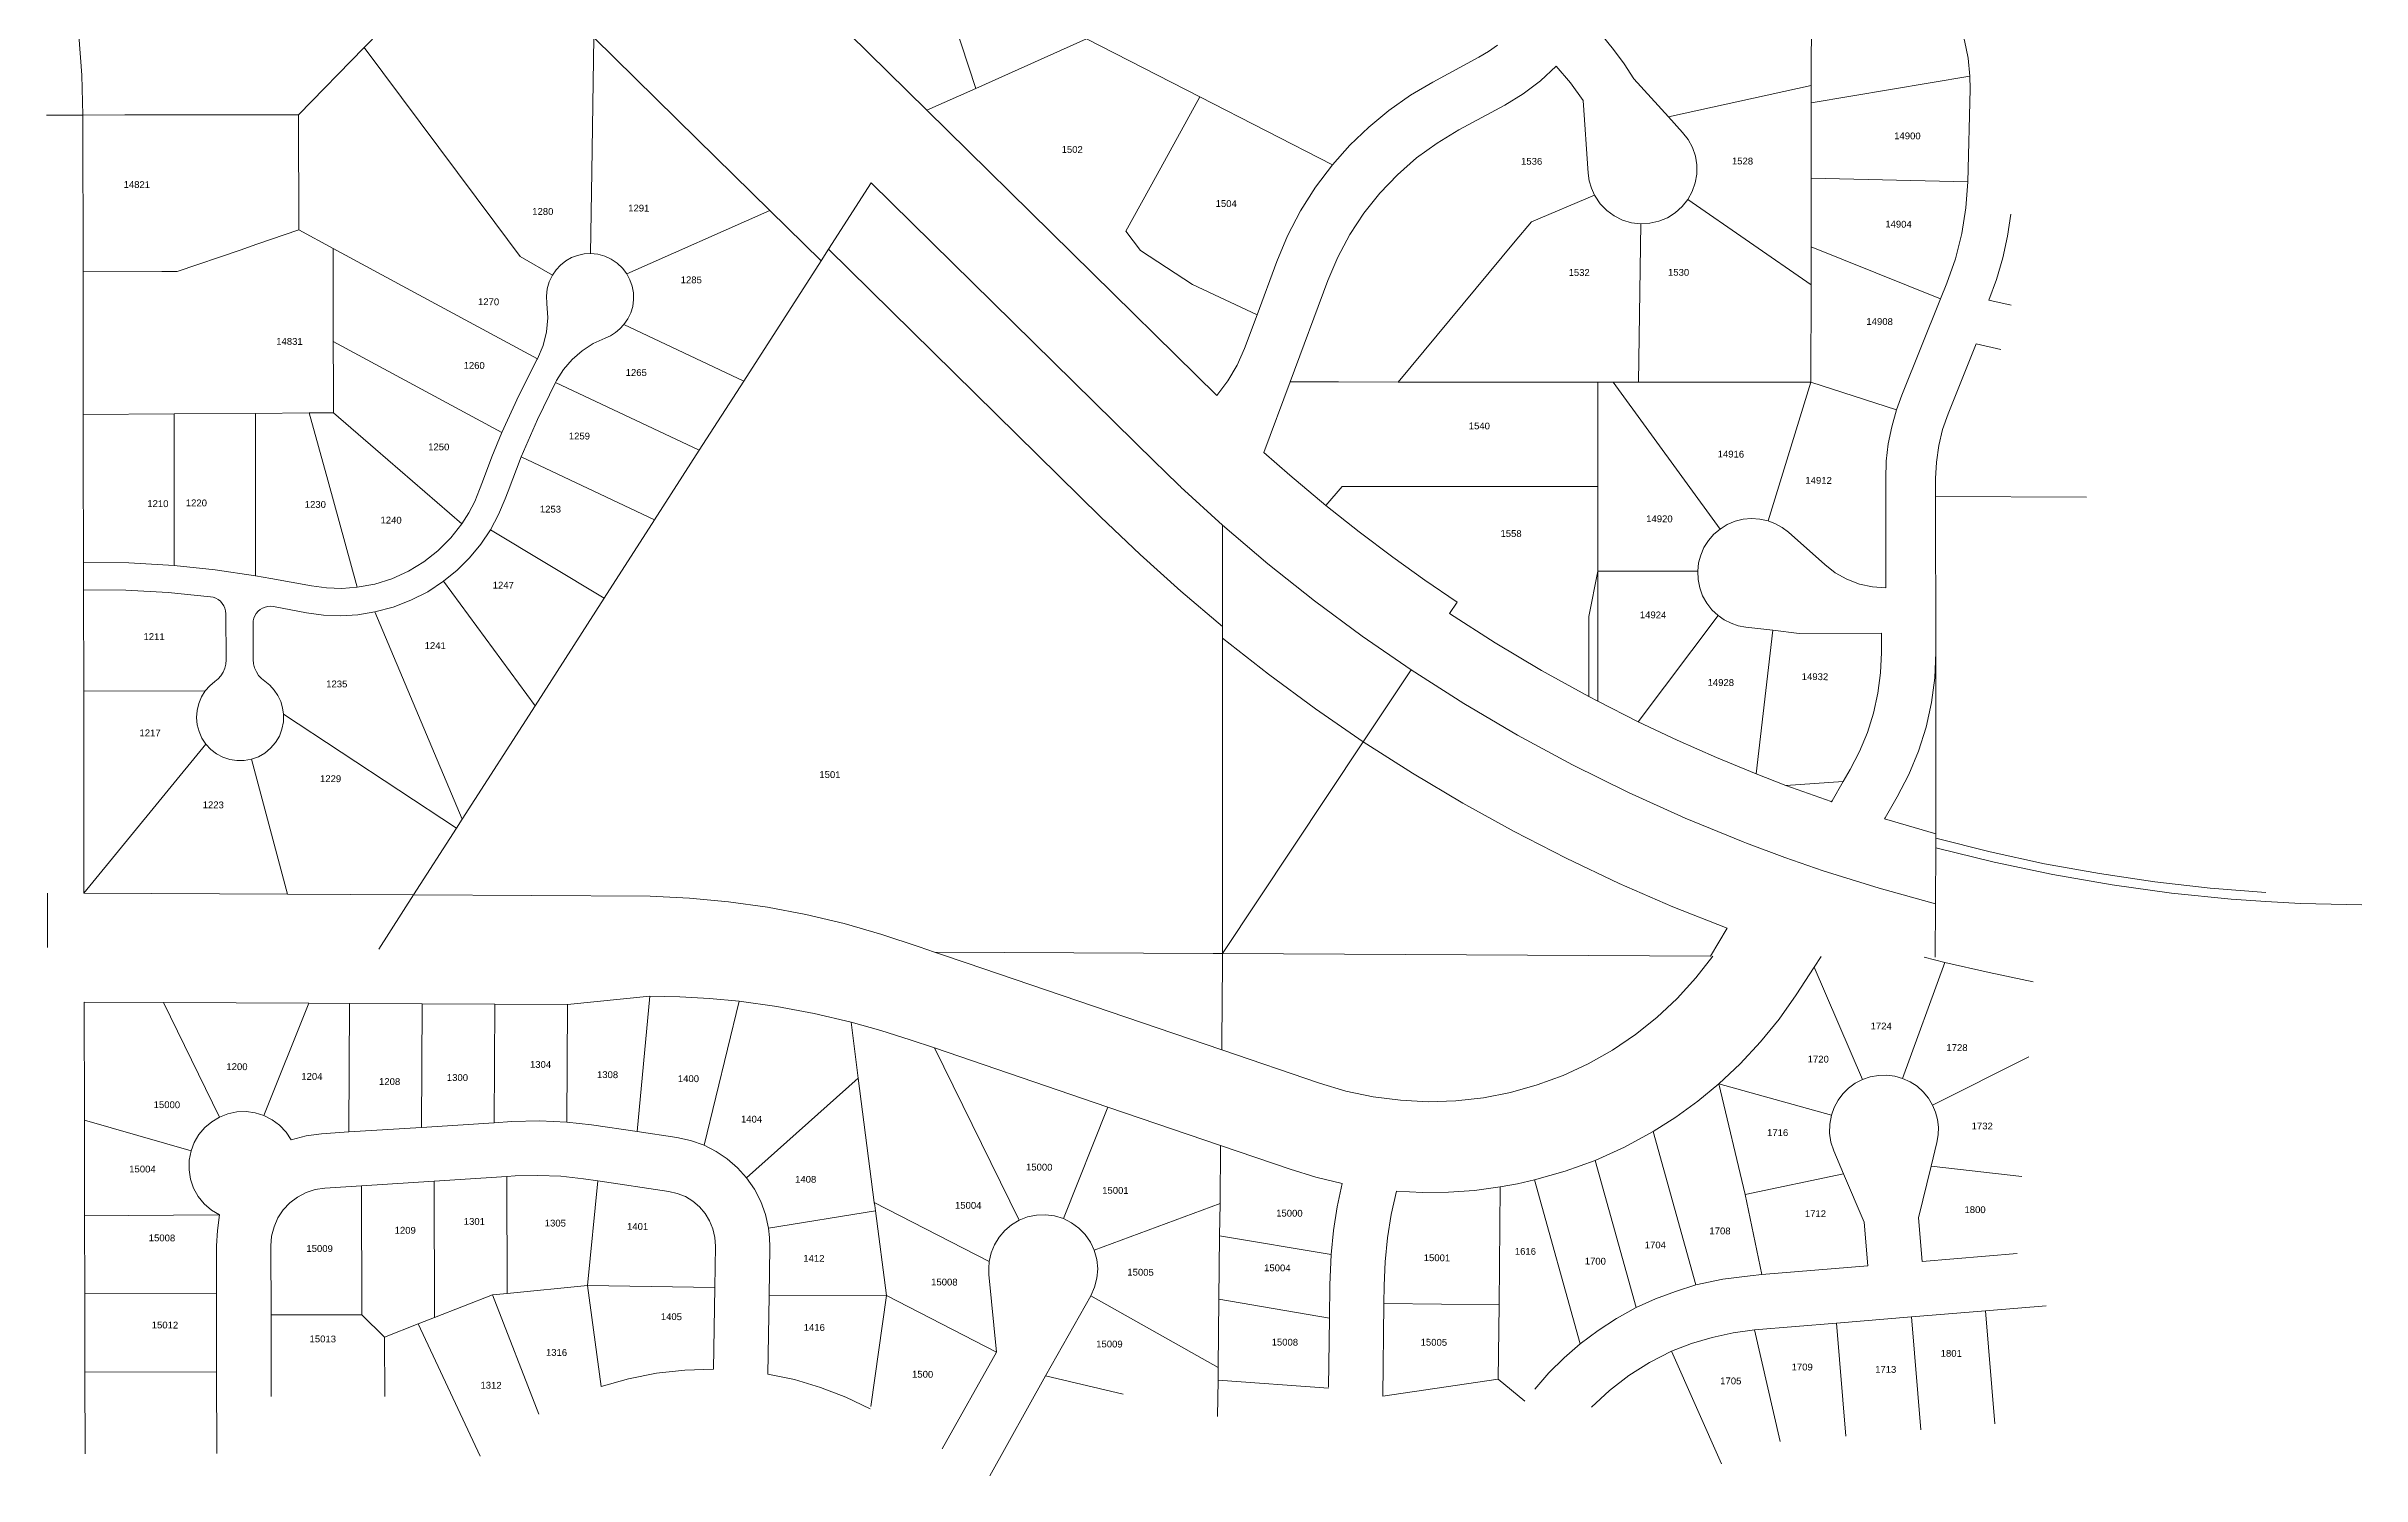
# Model space of a CAD drawing. Header units: feet. Extents: x 2808417 to 2820762, y 948624 to 970780.
# Drawn here: x 2817388 to 2819938, y 959729 to 961303 of the extents above; entities that cross this region are included whole.
import ezdxf
from ezdxf.enums import TextEntityAlignment as Align

# ---------------------------------------------------------------- set-up
doc = ezdxf.new("R2010")
doc.units = ezdxf.units.FT
doc.header["$LTSCALE"] = 0.015
doc.header["$MEASUREMENT"] = 0
doc.layers.add('Dakota County Addresses', color=7, linetype='Continuous')
doc.layers.add('Dakota County Parcels', color=7, linetype='Continuous')
doc.styles.add('Dimensions 100', font='arial.ttf')

# ---------------------------------------------------------------- blocks, each defined once
blk = doc.blocks.new('ACMAP_ANN_TEMPLATE_Dakota County Addresses')
at = {"layer": 'Dakota County Addresses', "style": 'Dimensions 100'}
blk.add_attdef('DakotaCountyAddress', text='', height=50, dxfattribs=at).set_placement((0, 0), align=Align.CENTER)

msp = doc.modelspace()

# ---------------------------------------------------------------- linework, layer by layer
at = {"layer": 'Dakota County Parcels', "lineweight": 5}
for p, q in [((2817738.5, 961301.4), (2817867.8, 961434)), ((2818360.2, 961414.7), (2818412, 961256.2)), ((2818251, 961337.6), (2818358.2, 961232.2)), ((2819332.2, 961259.6), (2819332.4, 961345.9)), ((2817666.3, 961227.3), (2817738.5, 961301.4)), ((2818412, 961256.2), (2818534, 961310.8)), ((2818658.9, 961246.9), (2818534, 961310.8)), ((2818915.5, 961263.3), (2818966, 961290.6)), ((2818358.2, 961232.2), (2818412, 961256.2)), ((2818611.7, 961161.6), (2818658.9, 961246.9)), ((2818658.9, 961246.9), (2818804.8, 961172.2)), ((2819136.9, 961266.9), (2819174.9, 961225)), ((2819174.9, 961225), (2819332.2, 961259.6)), ((2819332.2, 961240.3), (2819506.9, 961269.6)), ((2819332.2, 961240.3), (2819332.2, 961259.6)), ((2819504.5, 961153.3), (2819507.1, 961255.6)), ((2819507.1, 961255.6), (2819506.9, 961269.6)), ((2817388.8, 961227), (2817428.8, 961227)), ((2817428.8, 961227), (2817474.8, 961227.1)), ((2817429, 961054.5), (2817428.8, 961227)), ((2817474.8, 961227.1), (2817666.3, 961227.3)), ((2817666.3, 961227.3), (2817666.4, 961100.6)), ((2818358.2, 961232.2), (2818677.5, 960918.3)), ((2818944.1, 961210.7), (2818994.6, 961237.9)), ((2819081, 961243.1), (2819086.4, 961162.9)), ((2819174.9, 961225), (2819190.4, 961207.9)), ((2819332.1, 961157.6), (2819332.2, 961240.3)), ((2818296.8, 961152.5), (2818609.1, 960845.3)), ((2818577.3, 961099.3), (2818611.7, 961161.6)), ((2819332, 961082), (2819332.1, 961157.6)), ((2819332.1, 961157.6), (2819504.5, 961153.3)), ((2818185.1, 961122), (2818027.7, 961052.3)), ((2818185.1, 961122), (2818241.6, 961066.6)), ((2819024, 961109.6), (2819093.4, 961138.9)), ((2819093.4, 961138.9), (2819094, 961137.8)), ((2819196.1, 961134.2), (2819196.2, 961134.1)), ((2819196.2, 961134.1), (2819331.9, 961040.1)), ((2817666.4, 961100.6), (2817620.3, 961084.8)), ((2817666.4, 961100.6), (2817704.4, 961080.1)), ((2818593.3, 961077.7), (2818577.3, 961099.3)), ((2818743.5, 961065.7), (2818755.5, 961094.1)), ((2819006.1, 961088.1), (2819024, 961109.6)), ((2819141.9, 960932.9), (2819144.4, 961107.3)), ((2817601.8, 961078.4), (2817532.4, 961054.6)), ((2817620.3, 961084.8), (2817601.8, 961078.4)), ((2817704.5, 961014.7), (2817704.4, 961080.1)), ((2817910.2, 961071.4), (2817945.8, 961050.7)), ((2818241.6, 961066.6), (2818249.8, 961079.4)), ((2818549.5, 960784.7), (2818249.8, 961079.4)), ((2818650.8, 961040.4), (2818593.3, 961077.7)), ((2818877.2, 960933.1), (2819006.1, 961088.1)), ((2819331.9, 961040.1), (2819332, 961082)), ((2819332, 961082), (2819474.5, 961024.6)), ((2817429, 961054.5), (2817429, 961038.2)), ((2818156.5, 960934.2), (2818241.6, 961066.6)), ((2818721.8, 961007.1), (2818743.5, 961065.7)), ((2818758.4, 960933.2), (2818799.9, 961044.9)), ((2817429, 961038.2), (2817429.2, 960897.3)), ((2818721.8, 961007.1), (2818650.8, 961040.4)), ((2819331.7, 960932.8), (2819331.9, 961040.1)), ((2819431.8, 960918.5), (2819474.5, 961024.6)), ((2819474.5, 961024.6), (2819481.4, 961041.8)), ((2819527.8, 961023.1), (2819552.1, 961017.6)), ((2817704.5, 960977.8), (2817704.5, 961014.7)), ((2818156.5, 960934.2), (2818024.6, 960996.4)), ((2818708, 960969.9), (2818721.8, 961007.1)), ((2817704.5, 960977.8), (2817890.2, 960877.7)), ((2819513.8, 960975), (2819540.9, 960968.9)), ((2817929, 960958.2), (2817929.4, 960958.8)), ((2817950.4, 960934.6), (2817949.3, 960932.4)), ((2818107.4, 960857.9), (2817949.3, 960932.4)), ((2818107.4, 960857.9), (2818156.5, 960934.2)), ((2818729.4, 960855.6), (2818758.4, 960933.2)), ((2818877.2, 960933.1), (2819097.2, 960933)), ((2819097.1, 960818), (2819097.2, 960933)), ((2819097.2, 960933), (2819114, 960932.9)), ((2819114, 960932.9), (2819141.9, 960932.9)), ((2819114, 960932.9), (2819231.7, 960771.3)), ((2819141.9, 960932.9), (2819331.7, 960932.8)), ((2819284.7, 960780.2), (2819331.7, 960932.8)), ((2819331.7, 960932.8), (2819425.9, 960902.4)), ((2819431.8, 960918.5), (2819425.9, 960902.4)), ((2817429.2, 960897.3), (2817529.2, 960898)), ((2817529.2, 960898), (2817618.7, 960898.6)), ((2817618.7, 960898.6), (2817678.1, 960899.1)), ((2817678.1, 960899.1), (2817704.6, 960899.3)), ((2817911.4, 960850.8), (2817896.9, 960813.1)), ((2818058.3, 960781.5), (2817911.4, 960850.8)), ((2818058.3, 960781.5), (2818107.4, 960857.9)), ((2817865.6, 960814.8), (2817868.7, 960823.3)), ((2817896.9, 960813.1), (2817893.8, 960804.6)), ((2818815.4, 960818.2), (2818797.7, 960797)), ((2819097.1, 960724.9), (2819097.1, 960818)), ((2819414.2, 960706.5), (2819414.1, 960826.7)), ((2819468.8, 960807.2), (2819468.9, 960826.8)), ((2819468.8, 960807.2), (2819635.2, 960806.2)), ((2819469.3, 960635.2), (2819468.8, 960807.2)), ((2818002.9, 960695.3), (2817877.6, 960770.5)), ((2818002.9, 960695.3), (2818058.3, 960781.5)), ((2818683.9, 960664.1), (2818683.9, 960775.6)), ((2819306.9, 960767.7), (2819346.9, 960732.1)), ((2817618.9, 960719.9), (2817635.6, 960716.9)), ((2817635.6, 960716.9), (2817680.5, 960708.6)), ((2817926.7, 960576.6), (2817825.9, 960713.7)), ((2819087, 960674.9), (2819097.1, 960724.9)), ((2819097, 960581.8), (2819097.1, 960724.9)), ((2819097.1, 960724.9), (2819207.1, 960724.9)), ((2817429.6, 960592.8), (2817429.4, 960704.4)), ((2817675.1, 960679.1), (2817638.5, 960685.9)), ((2817926.7, 960576.6), (2818002.9, 960695.3)), ((2818933.8, 960678.2), (2818942.1, 960690.7)), ((2817586.4, 960627.2), (2817586, 960678.1)), ((2817616.1, 960667), (2817616.4, 960627.5)), ((2817846.4, 960451.8), (2817750.2, 960680)), ((2818683.8, 960651.2), (2818683.9, 960664.1)), ((2819087, 960674.9), (2819087, 960587)), ((2819141.6, 960559.2), (2819229.5, 960676)), ((2819260.1, 960663.3), (2819289.8, 960659.8)), ((2818683.6, 960304), (2818683.8, 960651.2)), ((2819271.3, 960501.8), (2819289.8, 960659.8)), ((2819289.8, 960659.8), (2819318.7, 960656.4)), ((2819318.7, 960656.4), (2819409.3, 960656.5)), ((2819409.3, 960656.5), (2819409.3, 960635.2)), ((2819469.3, 960629.4), (2819469.3, 960635.2)), ((2818838.8, 960537.2), (2818891.5, 960616.2)), ((2819469.3, 960623.8), (2819469.3, 960629.4)), ((2819469.3, 960618.3), (2819469.3, 960623.8)), ((2819469.3, 960612.8), (2819469.3, 960618.3)), ((2819469.3, 960607.3), (2819469.3, 960612.8)), ((2817429.6, 960592.8), (2817563.5, 960593)), ((2817429.9, 960370.4), (2817429.6, 960592.8)), ((2819087, 960587), (2819097, 960581.8)), ((2819469.5, 960435.9), (2819469.3, 960607.3)), ((2817840.2, 960442.1), (2817649.7, 960567.4)), ((2817846.4, 960451.8), (2817926.7, 960576.6)), ((2819097, 960581.8), (2819141.6, 960559.2)), ((2817429.9, 960370.4), (2817564.1, 960534.6)), ((2818683.6, 960304), (2818838.8, 960537.2)), ((2817654.2, 960369.3), (2817614.3, 960517.8)), ((2819271.3, 960501.8), (2819304.3, 960489.1)), ((2819304.3, 960489.1), (2819367.3, 960493.4)), ((2819304.3, 960489.1), (2819354.2, 960471.2)), ((2819355, 960472), (2819367.3, 960493.4)), ((2819367.3, 960493.4), (2819375, 960506.6)), ((2819354.2, 960471.2), (2819354.5, 960471.1)), ((2819354.5, 960471.1), (2819355, 960472)), ((2819413.4, 960453.3), (2819426.9, 960476.6)), ((2817792.9, 960368.6), (2817840.2, 960442.1)), ((2817840.2, 960442.1), (2817846.4, 960451.8)), ((2819412.8, 960452.2), (2819413.4, 960453.3)), ((2819412.8, 960452.2), (2819469.5, 960435.9)), ((2819469.4, 960420.4), (2819469.5, 960435.9)), ((2819469.4, 960420.4), (2819469, 960358.6)), ((2817389.9, 960310.6), (2817389.9, 960370.6)), ((2817429.9, 960370.4), (2817654.2, 960369.3)), ((2817654.2, 960369.3), (2817792.9, 960368.6)), ((2817754.5, 960308.8), (2817792.9, 960368.6)), ((2817792.9, 960368.6), (2818053.5, 960367.2)), ((2819221.1, 960301.2), (2819239.7, 960331.8)), ((2818349.6, 960311.3), (2818366.4, 960305.6)), ((2818366.4, 960305.6), (2818372.1, 960303.7)), ((2818683.6, 960304), (2819221.1, 960301.2)), ((2819315.5, 960258.6), (2819335.3, 960288.9)), ((2819335.3, 960288.9), (2819343, 960300.6)), ((2819335.3, 960288.9), (2819388.5, 960165.4)), ((2819432.7, 960166.6), (2819479.3, 960294.2)), ((2819456.3, 960300), (2819479.3, 960294.2)), ((2818053.1, 960257.2), (2817962.4, 960247.7)), ((2818039, 960107.9), (2818053.1, 960257.2)), ((2817517.6, 960250), (2817430.1, 960250.4)), ((2817430.1, 960250.4), (2817430.4, 960120.5)), ((2817677.5, 960249.2), (2817517.6, 960250)), ((2817579.2, 960124), (2817517.6, 960250)), ((2817627.9, 960125.8), (2817677.5, 960249.2)), ((2817722.5, 960248.9), (2817677.5, 960249.2)), ((2817721.7, 960107.6), (2817722.5, 960248.9)), ((2817802.5, 960248.5), (2817722.5, 960248.9)), ((2817801.8, 960112.6), (2817802.5, 960248.5)), ((2817882.4, 960248.1), (2817802.5, 960248.5)), ((2817881.8, 960117.7), (2817882.4, 960248.1)), ((2817962.4, 960247.7), (2817882.4, 960248.1)), ((2817961.8, 960118.4), (2817962.4, 960247.7)), ((2818112.8, 960092.9), (2818151.5, 960251.4)), ((2818274.7, 960228.5), (2818282.6, 960166.8)), ((2818366.4, 960200), (2818339.9, 960209)), ((2818682.9, 960197.9), (2818683, 960206.4)), ((2818459.8, 960010.3), (2818366.4, 960200)), ((2818557.4, 960135), (2818366.4, 960200)), ((2818682.9, 960197.9), (2818790.5, 960161.2)), ((2819465.8, 960137.2), (2819571.7, 960190.3)), ((2818282.6, 960166.8), (2818159.5, 960057)), ((2818282.6, 960166.8), (2818300.3, 960029.8)), ((2819230.3, 960160.4), (2819259.2, 960038.7)), ((2819230.3, 960160.4), (2819354.3, 960126.2)), ((2818508.5, 960012.2), (2818557.4, 960135)), ((2818681.7, 960092.7), (2818557.4, 960135)), ((2817430.4, 960120.5), (2817430.6, 960015.3)), ((2817430.4, 960120.5), (2817547.8, 960086.7)), ((2817430.6, 960015.3), (2817430.4, 960120.5)), ((2817691.4, 960105.6), (2817721.7, 960107.6)), ((2817721.7, 960107.6), (2817801.8, 960112.6)), ((2817801.8, 960112.6), (2817881.8, 960117.7)), ((2817881.8, 960117.7), (2817901, 960119)), ((2817988.7, 960115.3), (2817961.8, 960118.4)), ((2817988.7, 960115.3), (2818039, 960107.9)), ((2818039, 960107.9), (2818082.7, 960101.5)), ((2819157.9, 960107.9), (2819204.9, 959939.2)), ((2818681, 960028.7), (2818681.7, 960092.7)), ((2818681.7, 960092.7), (2818758.3, 960066.5)), ((2819139.2, 959914.3), (2819094, 960076.2)), ((2819367.7, 960061.6), (2819357, 960086.8)), ((2819470.5, 960096.1), (2819464.1, 960069.8)), ((2817695.2, 960045.8), (2817735.5, 960048.3)), ((2817735.5, 960048.3), (2817815.5, 960053.4)), ((2817735.9, 959906.4), (2817735.5, 960048.3)), ((2817815.5, 960053.4), (2817895.5, 960058.5)), ((2817815.9, 959903.2), (2817815.5, 960053.4)), ((2817895.5, 960058.5), (2817904.8, 960059.1)), ((2817895.8, 959929.9), (2817895.5, 960058.5)), ((2817980, 960056), (2817995.8, 960053.6)), ((2817984.6, 959938.6), (2817995.8, 960053.6)), ((2817995.8, 960053.6), (2818074, 960042.2)), ((2819027.4, 960054.7), (2819077.6, 959874.5)), ((2819259.2, 960038.7), (2819367.7, 960061.6)), ((2819390.5, 960008.2), (2819367.7, 960061.6)), ((2819464.1, 960069.8), (2819450.3, 960013.1)), ((2819464.1, 960069.8), (2819563.9, 960058.5)), ((2818300.3, 960029.8), (2818300.8, 960026.7)), ((2818300.8, 960026.7), (2818300.3, 960029.8)), ((2818300.3, 960029.8), (2818426.9, 959965)), ((2818300.8, 960026.7), (2818301.5, 960020.6)), ((2818301.5, 960020.6), (2818300.8, 960026.7)), ((2818542.5, 959977.3), (2818681, 960028.7)), ((2818680.6, 959993.4), (2818681, 960028.7)), ((2818988.3, 959917.4), (2818989.7, 960047.1)), ((2819259.2, 960038.7), (2819277.8, 959950.6)), ((2817430.6, 960015.3), (2817577.3, 960016.2)), ((2817430.8, 959929.3), (2817430.6, 960015.3)), ((2817430.6, 960015.3), (2817430.8, 959929.3)), ((2817577.3, 960016.2), (2817579.2, 960016.2)), ((2818183.8, 960001.7), (2818301.5, 960020.6)), ((2818313.6, 959927.5), (2818301.5, 960020.6)), ((2819394.4, 959960.2), (2819390.5, 960008.2)), ((2819454.2, 959965.1), (2819450.3, 960013.1)), ((2817575.8, 959929.7), (2817575.7, 959982.1)), ((2817635.7, 959982.2), (2817635.9, 959906.2)), ((2818124.6, 959936.5), (2818125.3, 959981.8)), ((2818184.5, 959927.3), (2818185.3, 959980.9)), ((2818679.8, 959923.5), (2818680.6, 959993.4)), ((2818680.6, 959993.4), (2818803.3, 959972.8)), ((2818803.3, 959972.8), (2818801.8, 959939.2)), ((2819558.8, 959973.7), (2819454.2, 959965.1)), ((2818435, 959865.3), (2818426.6, 959950.6)), ((2819277.8, 959950.6), (2819264.9, 959949.2)), ((2819394.4, 959960.2), (2819277.8, 959950.6)), ((2817430.8, 959929.3), (2817575.8, 959929.7)), ((2817430.8, 959929.3), (2817431, 959843.3)), ((2817431, 959843.3), (2817430.8, 959929.3)), ((2817576, 959843.7), (2817575.8, 959929.7)), ((2817815.9, 959903.2), (2817880, 959928.4)), ((2817880, 959928.4), (2817895.8, 959929.9)), ((2817931, 959797), (2817880, 959928.4)), ((2817895.8, 959929.9), (2817984.6, 959938.6)), ((2817984.6, 959938.6), (2818124.6, 959936.5)), ((2817999.4, 959827.3), (2817984.6, 959938.6)), ((2818123.2, 959846.5), (2818124.6, 959936.5)), ((2818183.2, 959841.1), (2818184.5, 959927.3)), ((2818184.5, 959927.3), (2818313.6, 959927.5)), ((2818296.3, 959805.5), (2818313.6, 959927.5)), ((2818313.6, 959927.5), (2818435, 959865.3)), ((2818538.6, 959927.1), (2818489, 959839)), ((2818538.6, 959927.1), (2818679, 959848.2)), ((2818679, 959848.2), (2818679.8, 959923.5)), ((2818679.8, 959923.5), (2818801.4, 959902.7)), ((2818801.4, 959902.7), (2818801.8, 959939.2)), ((2818861.5, 959918.8), (2818861.8, 959938.5)), ((2817635.9, 959906.2), (2817735.9, 959906.4)), ((2817635.9, 959906.2), (2817636.1, 959816.2)), ((2817735.9, 959906.4), (2817760.9, 959881.5)), ((2817760.9, 959881.5), (2817798.1, 959896.2)), ((2817798.1, 959896.2), (2817815.9, 959903.2)), ((2817866.1, 959750.6), (2817798.1, 959896.2)), ((2818800.5, 959826.8), (2818801.4, 959902.7)), ((2818860.4, 959816.8), (2818861.5, 959918.8)), ((2818861.5, 959918.8), (2818988.3, 959917.4)), ((2818987.3, 959835.4), (2818988.3, 959917.4)), ((2819359.9, 959897.2), (2819269.8, 959889.8)), ((2819442.6, 959904), (2819359.9, 959897.2)), ((2819359.9, 959897.2), (2819370.1, 959772.8)), ((2819524.1, 959910.6), (2819442.6, 959904)), ((2819442.6, 959904), (2819452.8, 959779.6)), ((2819590.9, 959916.1), (2819524.1, 959910.6)), ((2819524.1, 959910.6), (2819534.2, 959786.3)), ((2817761.1, 959816.5), (2817760.9, 959881.5)), ((2819269.8, 959889.8), (2819297.8, 959766.9)), ((2818375.1, 959758.6), (2818435, 959865.3)), ((2818678.8, 959834.4), (2818679, 959848.2)), ((2819233.4, 959742.1), (2819178.1, 959866.3)), ((2817431, 959843.3), (2817576, 959843.7)), ((2817431, 959843.3), (2817431.3, 959753.3)), ((2817431.3, 959753.3), (2817431, 959843.3)), ((2817576.3, 959753.7), (2817576, 959843.7)), ((2818489, 959839), (2818427.4, 959729.2)), ((2818489, 959839), (2818574.3, 959818.9)), ((2818678.4, 959794.3), (2818678.8, 959834.4)), ((2818678.8, 959834.4), (2818800.5, 959825.7)), ((2818860.4, 959816.8), (2818987.3, 959835.4)), ((2818987.3, 959835.4), (2819016.8, 959811.4))]:
    msp.add_line(p, q, dxfattribs=at)
for points in [[(2817428.8, 961227), (2817427.6, 961270.9), (2817424.2, 961314.6), (2817418.5, 961358), (2817410.7, 961401.2), (2817400.6, 961443.8), (2817388.4, 961486)], [(2819506.9, 961269.6), (2819505, 961289.5), (2819501, 961309.1), (2819495, 961328.2)], [(2817738.5, 961301.4), (2817882.4, 961108.7), (2817910.2, 961071.4)], [(2817991.4, 961312.5), (2817989.2, 961164.3), (2817987.9, 961074.5)], [(2818185.1, 961122), (2818105.2, 961200.6), (2817991.4, 961312.5)], [(2818966, 961290.6), (2818976.6, 961296.8), (2818986.7, 961303.8)], [(2819136.9, 961266.9), (2819126.2, 961283.4), (2819114.5, 961299.3), (2819101.8, 961314.4)], [(2818994.6, 961237.9), (2819014.9, 961250.3), (2819033.8, 961264.6), (2819051.2, 961280.9)], [(2819081, 961243.1), (2819066.9, 961262.6), (2819051.2, 961280.9)], [(2818804.8, 961172.2), (2818824, 961193.8), (2818844.8, 961213.8), (2818867, 961232.1), (2818890.7, 961248.7), (2818915.5, 961263.3)], [(2818944.1, 961210.7), (2818920, 961196.2), (2818897.4, 961179.7), (2818876.3, 961161.2), (2818856.9, 961140.9), (2818839.5, 961118.9), (2818824.1, 961095.5), (2818810.8, 961070.7), (2818799.9, 961044.9)], [(2819196.2, 961134.1), (2819201, 961142.8), (2819204.3, 961152.2), (2819206, 961162), (2819206.1, 961172), (2819204.5, 961181.8), (2819201.3, 961191.3), (2819196.5, 961200), (2819190.4, 961207.9)], [(2818755.5, 961094.1), (2818769.7, 961121.5), (2818786.2, 961147.6), (2818804.8, 961172.2)], [(2818249.8, 961079.4), (2818296.7, 961152.4), (2818296.8, 961152.5)], [(2819086.4, 961162.9), (2819087.6, 961154.6), (2819090, 961146.6), (2819093.4, 961138.9)], [(2819481.4, 961041.8), (2819490.9, 961068.8), (2819497.9, 961096.5), (2819502.5, 961124.7), (2819504.5, 961153.3)], [(2819094, 961137.8), (2819099.8, 961129.3), (2819106.9, 961122), (2819115.2, 961116), (2819124.4, 961111.4), (2819134.2, 961108.5), (2819144.4, 961107.3)], [(2819144.4, 961107.3), (2819154.5, 961107.9), (2819164.4, 961110.1), (2819173.8, 961114), (2819182.4, 961119.4), (2819189.9, 961126.2), (2819196.2, 961134.1)], [(2819527.8, 961023.1), (2819536.1, 961046.1), (2819543, 961069.7), (2819548.3, 961093.6), (2819552, 961117.8)], [(2817704.4, 961080.1), (2817793.9, 961031.8), (2817929.4, 960958.8)], [(2817987.9, 961074.5), (2817980.7, 961074.1), (2817973.6, 961072.5), (2817966.8, 961070), (2817960.5, 961066.4), (2817954.8, 961061.9), (2817949.9, 961056.6), (2817945.8, 961050.7)], [(2818027.7, 961052.3), (2818022.9, 961058.6), (2818017.2, 961064), (2818010.6, 961068.4), (2818003.4, 961071.7), (2817995.8, 961073.7), (2817987.9, 961074.5)], [(2817532.4, 961054.6), (2817515.5, 961054.6), (2817429, 961054.5)], [(2817945.8, 961050.7), (2817942.3, 961043.4), (2817940.1, 961035.6), (2817939.3, 961027.6), (2817939.8, 961019.5)], [(2818024.6, 960996.4), (2818028.8, 961002.5), (2818032, 961009.3), (2818034.2, 961016.4), (2818035.2, 961023.9), (2818035, 961031.3), (2818033.7, 961038.7), (2818031.2, 961045.7), (2818027.7, 961052.3)], [(2817929.4, 960958.8), (2817935.5, 960973.2), (2817939.4, 960988.3), (2817940.8, 961003.9), (2817939.8, 961019.5)], [(2818003.8, 960981.5), (2818009.7, 960984.1), (2818015.2, 960987.5), (2818020.2, 960991.6), (2818024.6, 960996.4)], [(2817704.6, 960899.3), (2817704.6, 960928.1), (2817704.5, 960977.8)], [(2818003.8, 960981.5), (2817990.6, 960975.5), (2817978.4, 960967.6), (2817967.5, 960958), (2817958.1, 960946.9), (2817950.4, 960934.6)], [(2818708, 960969.9), (2818699.9, 960951.5), (2818689.7, 960934.3), (2818677.5, 960918.3)], [(2819482.8, 960898), (2819513.8, 960975), (2819513.8, 960975)], [(2817890.2, 960877.7), (2817908.7, 960918.4), (2817929, 960958.2)], [(2817949.3, 960932.4), (2817929.4, 960892), (2817911.4, 960850.8)], [(2818758.4, 960933.2), (2818811.4, 960933.2), (2818877.2, 960933.1)], [(2817429.2, 960897.3), (2817429.2, 960851.7), (2817429.4, 960734.4)], [(2817529.2, 960898), (2817529.3, 960839.5), (2817529.4, 960731)], [(2817618.7, 960898.6), (2817618.7, 960831.8), (2817618.9, 960719.9)], [(2817678.1, 960899.1), (2817698.4, 960825), (2817730.6, 960707.1)], [(2817704.6, 960899.3), (2817751.1, 960859.1), (2817846.2, 960777)], [(2819425.9, 960902.4), (2819420.7, 960883.9), (2819417, 960865), (2819414.8, 960845.9), (2819414.1, 960826.7)], [(2819482.8, 960898), (2819476.8, 960880.8), (2819472.5, 960863.1), (2819469.9, 960845), (2819468.9, 960826.8)], [(2817868.7, 960823.3), (2817879.1, 960850.7), (2817890.2, 960877.7)], [(2818609.1, 960845.3), (2818619.7, 960835), (2818620.6, 960834.1), (2818636.1, 960819.3), (2818637.5, 960818), (2818637.9, 960817.5), (2818683.9, 960775.6)], [(2818729.4, 960855.6), (2818757.9, 960830.5), (2818797.7, 960797)], [(2817846.2, 960777), (2817853.7, 960789), (2817860.2, 960801.6), (2817865.6, 960814.8)], [(2818815.4, 960818.2), (2818903.4, 960818.1), (2819097.1, 960818)], [(2817893.8, 960804.6), (2817886.6, 960787.1), (2817877.6, 960770.5)], [(2818797.7, 960797), (2818834.1, 960768.1), (2818871.2, 960740.2), (2818906.4, 960715), (2818942.1, 960690.7)], [(2817730.6, 960707.1), (2817750.1, 960710.7), (2817769.1, 960716.6), (2817787.2, 960724.8), (2817804.2, 960735.1), (2817819.8, 960747.4), (2817833.9, 960761.4), (2817846.2, 960777)], [(2817877.6, 960770.5), (2817866.9, 960754.5), (2817854.6, 960739.6), (2817840.9, 960725.9), (2817825.9, 960713.7)], [(2818549.5, 960784.7), (2818593.1, 960743.2), (2818637.9, 960703), (2818683.9, 960664.1)], [(2818683.9, 960775.6), (2818733.7, 960733.1), (2818785, 960692.4), (2818837.6, 960653.4), (2818891.5, 960616.2)], [(2819231.7, 960771.3), (2819224.8, 960765.5), (2819218.9, 960758.6), (2819214, 960750.9), (2819210.4, 960742.6), (2819208.1, 960733.9), (2819207.1, 960724.9)], [(2819284.7, 960780.2), (2819275.6, 960782.2), (2819266.4, 960782.8), (2819257.2, 960782), (2819248.2, 960779.8), (2819239.6, 960776.2), (2819231.7, 960771.3)], [(2819306.9, 960767.7), (2819300.1, 960772.9), (2819292.7, 960777.1), (2819284.7, 960780.2)], [(2817429.4, 960704.4), (2817429.4, 960719.4), (2817429.4, 960734.4)], [(2817429.4, 960734.4), (2817479.4, 960733.9), (2817529.4, 960731)], [(2817529.4, 960731), (2817574.3, 960726.4), (2817618.9, 960719.9)], [(2817825.9, 960713.7), (2817808.5, 960702.3), (2817789.9, 960692.8), (2817770.4, 960685.3), (2817750.2, 960680)], [(2819207.1, 960724.9), (2819207.5, 960715.6), (2819209.3, 960706.5), (2819212.5, 960697.8), (2819217.1, 960689.7), (2819222.8, 960682.4), (2819229.5, 960676)], [(2819346.9, 960732.1), (2819358.5, 960723.1), (2819371.4, 960716), (2819385.2, 960710.7), (2819399.5, 960707.6), (2819414.2, 960706.5)], [(2817569.3, 960696.8), (2817522.8, 960701.4), (2817476.2, 960704), (2817429.4, 960704.4)], [(2817586, 960678.1), (2817585.7, 960681.1), (2817585, 960684), (2817583.8, 960686.8), (2817582.1, 960689.4), (2817580.1, 960691.7), (2817577.8, 960693.6), (2817575.1, 960695.1), (2817572.3, 960696.2), (2817569.3, 960696.8)], [(2817638.5, 960685.9), (2817635.5, 960686.2), (2817632.5, 960686), (2817629.5, 960685.4), (2817626.7, 960684.2), (2817624.1, 960682.7), (2817621.7, 960680.7), (2817619.7, 960678.4), (2817618.1, 960675.8), (2817617, 960673), (2817616.3, 960670.1), (2817616.1, 960667)], [(2817680.5, 960708.6), (2817697.1, 960706.4), (2817713.9, 960705.9), (2817730.6, 960707.1)], [(2817750.2, 960680), (2817731.5, 960677), (2817712.6, 960675.9), (2817693.8, 960676.6), (2817675.1, 960679.1)], [(2818933.8, 960678.2), (2818983.9, 960646.1), (2819034.9, 960615.7), (2819087, 960587)], [(2819229.5, 960676), (2819236.4, 960671.3), (2819243.9, 960667.5), (2819251.8, 960664.8), (2819260.1, 960663.3)], [(2818683.8, 960651.2), (2818734.3, 960611.6), (2818786, 960573.5), (2818838.8, 960537.2)], [(2819375, 960506.6), (2819385.3, 960526.5), (2819393.9, 960547.3), (2819400.6, 960568.6), (2819405.4, 960590.5), (2819408.3, 960612.8), (2819409.3, 960635.2)], [(2819426.9, 960476.6), (2819439.7, 960501.2), (2819450.3, 960526.8), (2819458.6, 960553.1), (2819464.5, 960580.2), (2819468.1, 960607.6), (2819469.3, 960635.2)], [(2817574.1, 960603.4), (2817577.7, 960606.3), (2817580.7, 960609.8), (2817583.2, 960613.8), (2817585, 960618.1), (2817586, 960622.6), (2817586.4, 960627.2)], [(2817616.4, 960627.5), (2817616.8, 960622.8), (2817617.9, 960618.3), (2817619.8, 960614.1), (2817622.3, 960610.2), (2817625.4, 960606.7), (2817629, 960603.8)], [(2818891.5, 960616.2), (2818949.4, 960579.3), (2819008.7, 960544.4), (2819069.1, 960511.7), (2819130.7, 960481.2), (2819193.4, 960452.9), (2819257, 960426.9), (2819260.8, 960425.5), (2819302.9, 960409.8), (2819345.3, 960395.2), (2819406.8, 960375.9), (2819469, 960358.6)], [(2817563.5, 960593), (2817559.3, 960586.4), (2817556.3, 960579.2), (2817554.4, 960571.5), (2817553.9, 960563.7), (2817554.6, 960555.9), (2817556.6, 960548.3), (2817559.7, 960541.2), (2817564.1, 960534.6)], [(2817574.1, 960603.4), (2817568.4, 960598.6), (2817563.5, 960593)], [(2817649.7, 960567.4), (2817648.7, 960574.5), (2817646.6, 960581.4), (2817643.5, 960588), (2817639.5, 960593.9), (2817634.6, 960599.3), (2817629, 960603.8)], [(2817614.3, 960517.8), (2817622, 960520.6), (2817629.2, 960524.7), (2817635.5, 960530), (2817640.9, 960536.3), (2817645.1, 960543.4), (2817648, 960551.1), (2817649.6, 960559.1), (2817649.7, 960567.4)], [(2819141.6, 960559.2), (2819184.4, 960539), (2819227.6, 960519.8), (2819271.3, 960501.8)], [(2817564.1, 960534.6), (2817569.5, 960528.7), (2817575.8, 960523.8), (2817582.9, 960520.1), (2817590.5, 960517.5), (2817598.4, 960516.3), (2817606.4, 960516.4), (2817614.3, 960517.8)], [(2818838.8, 960537.2), (2818893.1, 960502.4), (2818948.5, 960469.4), (2819005, 960438.2), (2819062.3, 960408.8), (2819120.6, 960381.2), (2819179.8, 960355.5), (2819239.7, 960331.8)], [(2819469.4, 960430.8), (2819529, 960415.8), (2819589.1, 960402.9), (2819649.6, 960391.9), (2819710.4, 960382.9), (2819771.4, 960376), (2819832.7, 960371.1)], [(2819469.4, 960420.4), (2819533.6, 960404.5), (2819598.3, 960390.9), (2819663.4, 960379.6), (2819729, 960370.6), (2819794.7, 960363.9), (2819832.9, 960361.1), (2819871, 960359.1), (2819938.3, 960357.5)], [(2818349.6, 960311.3), (2818308.6, 960325.1), (2818267.1, 960336.9), (2818225, 960346.9), (2818182.5, 960354.9), (2818139.7, 960361), (2818096.7, 960365.1), (2818053.5, 960367.2)], [(2819469, 960358.6), (2819469, 960358.6), (2819468.6, 960300)], [(2818366.4, 960305.6), (2818673.6, 960304.1), (2818683.6, 960304)], [(2818372.1, 960303.7), (2818401.4, 960293.7), (2818682.9, 960197.9)], [(2818683, 960206.4), (2818683.6, 960294), (2818683.6, 960304)], [(2818790.5, 960161.2), (2818819.7, 960152.5), (2818849.5, 960146.2), (2818879.8, 960142.4), (2818910.2, 960140.9), (2818940.7, 960141.9), (2818971, 960145.3), (2819000.9, 960151.1), (2819030.3, 960159.4), (2819058.9, 960169.9), (2819086.5, 960182.7), (2819113.1, 960197.6), (2819138.4, 960214.7), (2819162.2, 960233.7), (2819184.4, 960254.5), (2819204.9, 960277.1), (2819223.6, 960301.2)], [(2819479.3, 960294.2), (2819527.9, 960283.2), (2819576.6, 960272.9)], [(2818151.5, 960251.4), (2818118.8, 960254.5), (2818086, 960256.5), (2818053.1, 960257.2)], [(2819230.3, 960160.4), (2819254, 960182.7), (2819276.2, 960206.6), (2819296.7, 960231.9), (2819315.5, 960258.6)], [(2818274.7, 960228.5), (2818234, 960238), (2818192.9, 960245.6), (2818151.5, 960251.4)], [(2818339.9, 960209), (2818307.5, 960219.4), (2818274.7, 960228.5)], [(2819157.9, 960107.9), (2819183.1, 960123.9), (2819207.2, 960141.4), (2819230.3, 960160.4)], [(2819388.5, 960165.4), (2819380.5, 960161.2), (2819373.3, 960155.9), (2819367, 960149.7), (2819361.6, 960142.5), (2819357.4, 960134.6), (2819354.3, 960126.2)], [(2819432.7, 960166.6), (2819424, 960169.1), (2819415, 960170.2), (2819406, 960169.9), (2819397, 960168.3), (2819388.5, 960165.4)], [(2819465.8, 960137.2), (2819461.1, 960144.9), (2819455.4, 960151.9), (2819448.6, 960157.9), (2819441, 960162.9), (2819432.7, 960166.6)], [(2817627.9, 960125.8), (2817618.3, 960128.7), (2817608.4, 960130), (2817598.3, 960129.7), (2817588.5, 960127.7), (2817579.2, 960124)], [(2817658.2, 960098.9), (2817652.5, 960107.4), (2817645.4, 960114.9), (2817637.1, 960121.1), (2817627.9, 960125.8)], [(2819354.3, 960126.2), (2819352.5, 960116.3), (2819352.3, 960106.3), (2819353.8, 960096.3), (2819357, 960086.8)], [(2819470.5, 960096.1), (2819471.9, 960104.4), (2819472.1, 960112.8), (2819471.2, 960121.2), (2819469.1, 960129.4), (2819465.8, 960137.2)], [(2817579.2, 960124), (2817570.6, 960118.9), (2817562.9, 960112.4), (2817556.5, 960104.7), (2817551.4, 960096.1), (2817547.8, 960086.7)], [(2817691.4, 960105.6), (2817674.6, 960103.4), (2817658.2, 960098.9)], [(2817961.8, 960118.4), (2817931.4, 960119.8), (2817901, 960119)], [(2818112.8, 960092.9), (2818098, 960098.2), (2818082.7, 960101.5)], [(2819094, 960076.2), (2819126.5, 960090.9), (2819157.9, 960107.9)], [(2817547.8, 960086.7), (2817545.8, 960076.4), (2817545.6, 960066), (2817547.3, 960055.6), (2817550.7, 960045.8), (2817555.7, 960036.6), (2817562.3, 960028.5), (2817570.2, 960021.6), (2817579.2, 960016.2)], [(2818159.5, 960057), (2818149.6, 960068.1), (2818138.4, 960077.9), (2818126.1, 960086.2), (2818112.8, 960092.9)], [(2819027.4, 960054.7), (2819061.1, 960064.3), (2819094, 960076.2)], [(2817980, 960056), (2817955, 960058.8), (2817929.9, 960059.8), (2817904.8, 960059.1)], [(2818183.8, 960001.7), (2818180.4, 960016.6), (2818175.2, 960030.9), (2818168.2, 960044.5), (2818159.5, 960057)], [(2818758.3, 960066.5), (2818786.7, 960057.9), (2818815.6, 960050.9)], [(2818815.6, 960050.9), (2818810.2, 960025.1), (2818806.1, 959999.1), (2818803.3, 959972.8)], [(2818989.7, 960047.1), (2819008.6, 960050.5), (2819027.4, 960054.7)], [(2817695.2, 960045.8), (2817684.7, 960044.2), (2817674.6, 960040.9), (2817665.1, 960035.9), (2817656.7, 960029.5), (2817649.4, 960021.7), (2817643.5, 960012.9), (2817639.2, 960003.1), (2817636.6, 959992.8), (2817635.7, 959982.2)], [(2818125.3, 959981.8), (2818124.7, 959991.4), (2818122.5, 960000.8), (2818118.9, 960009.7), (2818113.9, 960017.9), (2818107.7, 960025.2), (2818100.4, 960031.4), (2818092.2, 960036.4), (2818083.3, 960040), (2818074, 960042.2)], [(2818875.3, 960042.4), (2818869.6, 960016.8), (2818865.5, 959990.9), (2818862.8, 959964.7), (2818861.8, 959938.5)], [(2818875.3, 960042.4), (2818904, 960041), (2818932.7, 960041.3), (2818961.3, 960043.3), (2818989.7, 960047.1)], [(2817579.2, 960016.2), (2817576.9, 959999.2), (2817575.7, 959982.1)], [(2818185.3, 959980.9), (2818185, 959991.4), (2818183.8, 960001.7)], [(2818459.8, 960010.3), (2818451.5, 960005.3), (2818444, 959999.1), (2818437.7, 959991.7), (2818432.7, 959983.4), (2818429, 959974.4), (2818426.9, 959965)], [(2818508.5, 960012.2), (2818498.9, 960015.1), (2818488.9, 960016.4), (2818478.9, 960016), (2818469.1, 960014), (2818459.8, 960010.3)], [(2818542.5, 959977.3), (2818538.3, 959986.4), (2818532.6, 959994.7), (2818525.6, 960001.8), (2818517.5, 960007.7), (2818508.5, 960012.2)], [(2818538.6, 959927.1), (2818542.9, 959936.6), (2818545.4, 959946.6), (2818546.3, 959957), (2818545.3, 959967.3), (2818542.5, 959977.3)], [(2818426.9, 959965), (2818426.3, 959957.8), (2818426.6, 959950.6)], [(2819264.9, 959949.2), (2819234.7, 959945.4), (2819204.9, 959939.2)], [(2819204.9, 959939.2), (2819182.5, 959932.1), (2819160.6, 959923.8), (2819139.2, 959914.3)], [(2819139.2, 959914.3), (2819117.8, 959902.3), (2819097.3, 959889), (2819077.6, 959874.5)], [(2819077.6, 959874.5), (2819059.9, 959858.9), (2819043.2, 959842.3), (2819027.6, 959824.6)], [(2819269.8, 959889.8), (2819246.3, 959886.4), (2819223.1, 959881.4), (2819200.3, 959874.7), (2819178.1, 959866.3)], [(2818123.2, 959846.5), (2818091.8, 959845.5), (2818060.5, 959842), (2818029.6, 959835.9), (2817999.4, 959827.3)], [(2819178.1, 959866.3), (2819154.1, 959853.9), (2819131.3, 959839.5), (2819109.9, 959823), (2819090.1, 959804.7)], [(2818295.9, 959802.9), (2818269, 959815.7), (2818241.1, 959826.4), (2818212.4, 959834.9), (2818183.2, 959841.1)]]:
    msp.add_lwpolyline(points, dxfattribs=at)

# ---------------------------------------------------------------- block references
at = {"layer": 'Dakota County Addresses', "lineweight": 5, "xscale": 0.15, "yscale": 0.15, "zscale": 0.15, "rotation": 359.5015230000861}
for p, values in [((2819438, 961200.3), {'DakotaCountyAddress': '14900'}), ((2818518.2, 961185.3), {'DakotaCountyAddress': '1502'}), ((2819024.2, 961172.3), {'DakotaCountyAddress': '1536'}), ((2819256.4, 961172.6), {'DakotaCountyAddress': '1528'}), ((2817488.1, 961146.7), {'DakotaCountyAddress': '14821'}), ((2817935.2, 961117.1), {'DakotaCountyAddress': '1280'}), ((2818040.9, 961120.8), {'DakotaCountyAddress': '1291'}), ((2818687.8, 961125.8), {'DakotaCountyAddress': '1504'}), ((2819428.2, 961103.1), {'DakotaCountyAddress': '14904'}), ((2818098.7, 961041.8), {'DakotaCountyAddress': '1285'}), ((2819076.5, 961049.9), {'DakotaCountyAddress': '1532'}), ((2819186, 961050.1), {'DakotaCountyAddress': '1530'}), ((2817875.5, 961017.7), {'DakotaCountyAddress': '1270'}), ((2819407.4, 960995.9), {'DakotaCountyAddress': '14908'}), ((2817656.2, 960974.1), {'DakotaCountyAddress': '14831'}), ((2817859.6, 960947.6), {'DakotaCountyAddress': '1260'}), ((2818038.1, 960939.8), {'DakotaCountyAddress': '1265'}), ((2817820.6, 960857.9), {'DakotaCountyAddress': '1250'}), ((2817975.5, 960869.9), {'DakotaCountyAddress': '1259'}), ((2818966.6, 960881), {'DakotaCountyAddress': '1540'}), ((2819243.6, 960850), {'DakotaCountyAddress': '14916'}), ((2819340.2, 960821.1), {'DakotaCountyAddress': '14912'}), ((2817511.3, 960795.5), {'DakotaCountyAddress': '1210'}), ((2817553.7, 960796.3), {'DakotaCountyAddress': '1220'}), ((2817684.7, 960794.6), {'DakotaCountyAddress': '1230'}), ((2817943.6, 960789.4), {'DakotaCountyAddress': '1253'}), ((2817768.1, 960777.3), {'DakotaCountyAddress': '1240'}), ((2819001.5, 960762.6), {'DakotaCountyAddress': '1558'}), ((2819164.9, 960778.8), {'DakotaCountyAddress': '14920'}), ((2817891.7, 960705.7), {'DakotaCountyAddress': '1247'}), ((2819157.9, 960673), {'DakotaCountyAddress': '14924'}), ((2817507.1, 960649.1), {'DakotaCountyAddress': '1211'}), ((2817816.7, 960639.2), {'DakotaCountyAddress': '1241'}), ((2819336.2, 960605), {'DakotaCountyAddress': '14932'}), ((2817708.3, 960597), {'DakotaCountyAddress': '1235'}), ((2819232.5, 960598.6), {'DakotaCountyAddress': '14928'}), ((2817502.7, 960543.1), {'DakotaCountyAddress': '1217'}), ((2817701.5, 960492.7), {'DakotaCountyAddress': '1229'}), ((2818251.4, 960497.2), {'DakotaCountyAddress': '1501'}), ((2817572.3, 960463.9), {'DakotaCountyAddress': '1223'}), ((2819409.1, 960220.4), {'DakotaCountyAddress': '1724'}), ((2819492.6, 960196.7), {'DakotaCountyAddress': '1728'}), ((2817598.4, 960175.7), {'DakotaCountyAddress': '1200'}), ((2817932.7, 960178.1), {'DakotaCountyAddress': '1304'}), ((2819339.8, 960184), {'DakotaCountyAddress': '1720'}), ((2817680.9, 960164.9), {'DakotaCountyAddress': '1204'}), ((2817766.5, 960159.3), {'DakotaCountyAddress': '1208'}), ((2817841.2, 960163.7), {'DakotaCountyAddress': '1300'}), ((2818006.5, 960166.9), {'DakotaCountyAddress': '1308'}), ((2818095.6, 960162.5), {'DakotaCountyAddress': '1400'}), ((2817521.2, 960133.8), {'DakotaCountyAddress': '15000'}), ((2818165.1, 960117.9), {'DakotaCountyAddress': '1404'}), ((2819295.1, 960103.1), {'DakotaCountyAddress': '1716'}), ((2819520.4, 960110.4), {'DakotaCountyAddress': '1732'}), ((2817494.3, 960063), {'DakotaCountyAddress': '15004'}), ((2818224.7, 960051.7), {'DakotaCountyAddress': '1408'}), ((2818481.9, 960065.1), {'DakotaCountyAddress': '15000'}), ((2818403.7, 960023), {'DakotaCountyAddress': '15004'}), ((2818565.8, 960039.5), {'DakotaCountyAddress': '15001'}), ((2819512.5, 960018.3), {'DakotaCountyAddress': '1800'}), ((2817783.7, 959995.6), {'DakotaCountyAddress': '1209'}), ((2817859.8, 960005.3), {'DakotaCountyAddress': '1301'}), ((2817949, 960003.5), {'DakotaCountyAddress': '1305'}), ((2818039.6, 959999.8), {'DakotaCountyAddress': '1401'}), ((2818757.4, 960014.4), {'DakotaCountyAddress': '15000'}), ((2819231.6, 959994.9), {'DakotaCountyAddress': '1708'}), ((2819336.7, 960013.9), {'DakotaCountyAddress': '1712'}), ((2817515.8, 959987.2), {'DakotaCountyAddress': '15008'}), ((2817689.4, 959975.5), {'DakotaCountyAddress': '15009'}), ((2818233.7, 959964.7), {'DakotaCountyAddress': '1412'}), ((2818919.9, 959965.3), {'DakotaCountyAddress': '15001'}), ((2819017.3, 959972.4), {'DakotaCountyAddress': '1616'}), ((2819160.4, 959979.4), {'DakotaCountyAddress': '1704'}), ((2818377.4, 959938.6), {'DakotaCountyAddress': '15008'}), ((2818593.5, 959949.4), {'DakotaCountyAddress': '15005'}), ((2818744.1, 959954.2), {'DakotaCountyAddress': '15004'}), ((2819094.3, 959961.6), {'DakotaCountyAddress': '1700'}), ((2817519.1, 959891.3), {'DakotaCountyAddress': '15012'}), ((2818076.8, 959900.5), {'DakotaCountyAddress': '1405'}), ((2818234.2, 959888.7), {'DakotaCountyAddress': '1416'}), ((2817692.9, 959876), {'DakotaCountyAddress': '15013'}), ((2818559.2, 959870.4), {'DakotaCountyAddress': '15009'}), ((2818752.4, 959872.4), {'DakotaCountyAddress': '15008'}), ((2818916.5, 959872.3), {'DakotaCountyAddress': '15005'}), ((2817950.3, 959861.1), {'DakotaCountyAddress': '1316'}), ((2818353.5, 959837.1), {'DakotaCountyAddress': '1500'}), ((2819322.1, 959845.1), {'DakotaCountyAddress': '1709'}), ((2819414.1, 959842.5), {'DakotaCountyAddress': '1713'}), ((2819486.3, 959860.1), {'DakotaCountyAddress': '1801'}), ((2817878.2, 959825), {'DakotaCountyAddress': '1312'}), ((2819243.5, 959829.8), {'DakotaCountyAddress': '1705'})]:
    msp.add_blockref('ACMAP_ANN_TEMPLATE_Dakota County Addresses', p, dxfattribs=at).add_auto_attribs(values)

doc.saveas('drawing.dxf')
